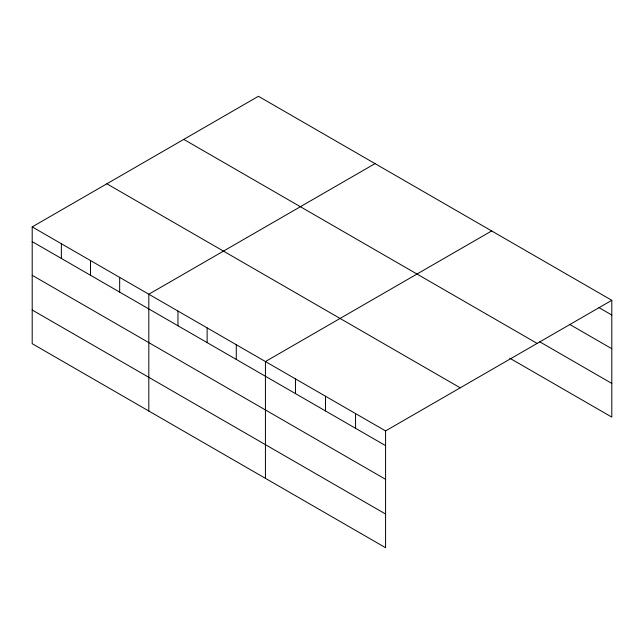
<?xml version="1.0" encoding="UTF-8"?>
<svg xmlns="http://www.w3.org/2000/svg" width="644" height="644" viewBox="0 0 644 644"><rect width="100%" height="100%" fill="white"/><g stroke="black" fill="none" stroke-linecap="round" stroke-linejoin="round"><path stroke-width="0.97" d="M32.2 226.897L385.579 430.916L385.579 547.714L32.2 343.695L32.2 226.897L258.421 96.286L611.8 300.305L611.8 417.103L509.67 358.144M375.033 163.616L148.812 294.219L148.812 411.017M491.654 230.938L265.433 361.55L265.433 478.347M385.579 430.916L611.8 300.305M598.928 307.591L611.8 315.021M569.747 324.431L611.8 348.71M539.712 341.795L611.8 383.422M183.765 139.386L537.144 343.413M106.856 183.798L460.235 387.817M32.2 241.613L385.579 445.632M32.2 275.294L385.579 479.321M32.2 310.006L385.579 514.025M355.544 413.577L355.544 428.292M325.502 396.229L325.502 410.944M295.467 378.889L295.467 393.605M236.276 344.717L236.276 359.433M207.127 327.885L207.127 342.6M177.969 311.052L177.969 325.767M119.663 277.387L119.663 292.102M90.506 260.562L90.506 275.27M61.357 243.73L61.357 258.437"/></g></svg>
